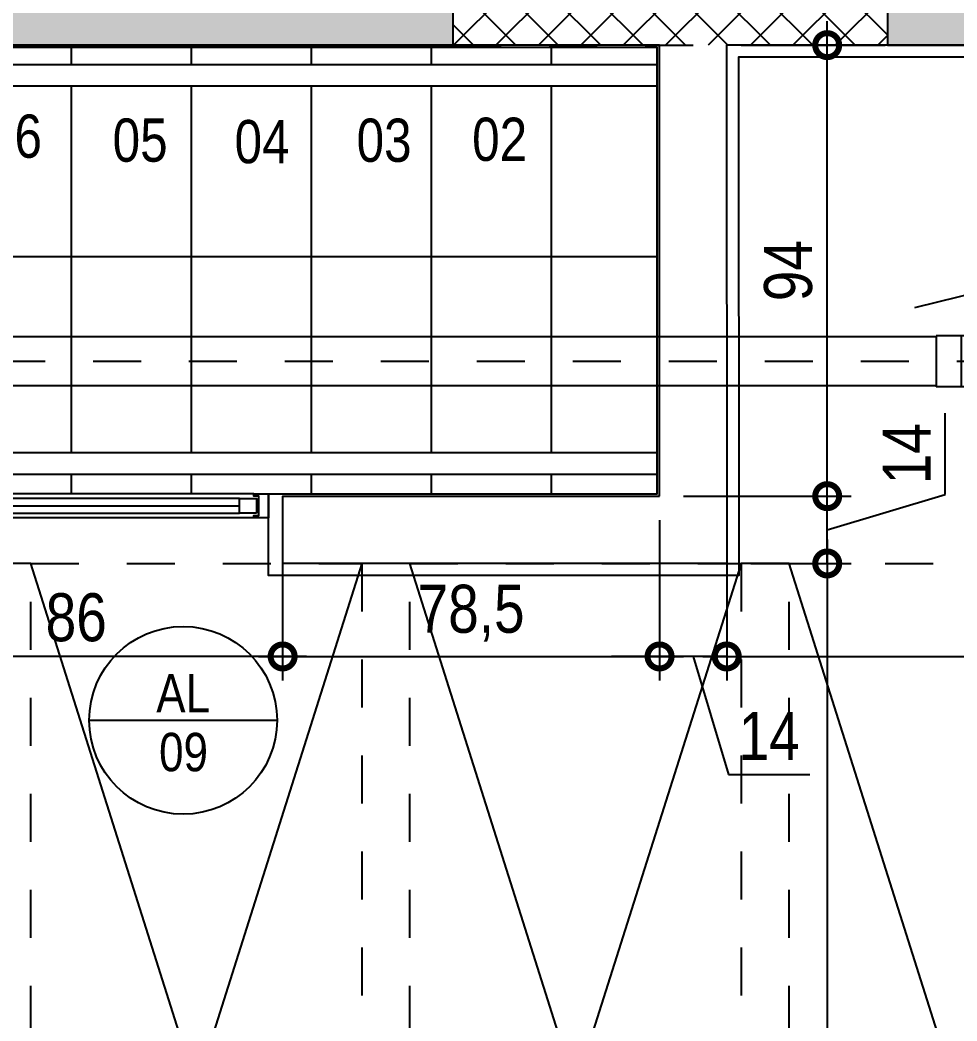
# Model space of a CAD drawing. Header units: metres. Extents: x -23 to 570, y -25 to 184.
# Drawn here: x 86.638 to 88.59, y 1.107 to 3.192 of the extents above; entities that cross this region are included whole.
import ezdxf
from ezdxf.enums import TextEntityAlignment as Align

# ---------------------------------------------------------------- set-up
doc = ezdxf.new("R2010")
doc.units = ezdxf.units.M
doc.header["$LTSCALE"] = 0.1
for name, pattern in [('DUPLEX SUPERIOR$0$11-DUO-ATC TORRE A$0$DASHDOT', [1, 0.5, -0.25, 0, -0.25]), ('DUPLEX SUPERIOR$0$DASHEDX2', [1.5, 1, -0.5]), ('DUPLEX SUPERIOR$0$ESTILO_TQS_0001', [1, 0.7, -0.3])]:
    doc.linetypes.add(name, pattern=pattern)
for name, color, linetype in [('ARQ-DIM', 2, 'Continuous'), ('ARQ-SIM', 1, 'Continuous'), ('ARQ-TXT', 2, 'Continuous'), ('DUPLEX SUPERIOR$0$1', 232, 'DUPLEX SUPERIOR$0$DASHEDX2'), ('DUPLEX SUPERIOR$0$102', 232, 'Continuous'), ('DUPLEX SUPERIOR$0$11-DUO-ATC TORRE A$0$GG-EX0210', 10, 'DUPLEX SUPERIOR$0$11-DUO-ATC TORRE A$0$DASHDOT'), ('DUPLEX SUPERIOR$0$11-DUO-ATC TORRE A$0$GG-HI0001', 1, 'Continuous'), ('DUPLEX SUPERIOR$0$11-DUO-ATC TORRE A$0$GG-SA0002', 2, 'Continuous'), ('DUPLEX SUPERIOR$0$21', 232, 'Continuous'), ('DUPLEX SUPERIOR$0$210', 15, 'DUPLEX SUPERIOR$0$ESTILO_TQS_0001'), ('DUPLEX SUPERIOR$0$4', 2, 'Continuous'), ('DUPLEX SUPERIOR$0$5', 232, 'Continuous'), ('DUPLEX SUPERIOR$0$ARQ-ALV ACAB', 4, 'Continuous'), ('DUPLEX SUPERIOR$0$ARQ-ALV OSSO', 5, 'Continuous'), ('DUPLEX SUPERIOR$0$ARQ-AUX1', 1, 'Continuous'), ('DUPLEX SUPERIOR$0$ARQ-AUX2', 2, 'Continuous'), ('DUPLEX SUPERIOR$0$ARQ-CAX @ 1', 1, 'Continuous'), ('DUPLEX SUPERIOR$0$ARQ-HID', 7, 'Continuous'), ('DUPLEX SUPERIOR$0$ARQ-MOB', 7, 'Continuous'), ('DUPLEX SUPERIOR$0$ARQ-SIM', 1, 'Continuous')]:
    doc.layers.add(name, color=color, linetype=linetype)
doc.styles.add('Adesa', font='ARIALN.TTF')
doc.styles.add('M50', font='ARIALN.TTF', dxfattribs={"height": 0.15})
doc.dimstyles.new('ADESA 1-0050', dxfattribs={"dimtxt": 0.1, "dimasz": 0.1, "dimexe": 0.05, "dimexo": 0.05, "dimgap": 0.03, "dimtad": 1, "dimdec": 1, "dimlfac": 100, "dimzin": 12, "dimtxsty": 'Adesa', "dimblk": 'DOTSMALL', "dimcen": 1, "dimdle": 0.05, "dimclrd": 1, "dimclre": 1, "dimclrt": 256, "dimazin": 3, "dimtm": 1e-09, "dimtfac": 1, "dimtdec": 1, "dimtmove": 1, "dimatfit": 0, "dimldrblk": 'DOTSMALL', "dimfxl": 0.8, "dimtvp": 2, "dimtolj": 1, "dimtzin": 0, "dimarcsym": 0})

# ---------------------------------------------------------------- blocks, each defined once
blk = doc.blocks.new('*U1067')
at = {"color": 0, "linetype": 'ByBlock', "ltscale": 0.5}
for points in [[(0.02, -0.045), (0.02, -0.045), (0.02, -0.045), (0.02, -0.045), (0.02, -0.045), (0.02, -0.045), (0.02, -0.045), (0.02, -0.045), (0.02, -0.045), (0.03, -0.045), (0.03, -0.05), (0, -0.05), (0, 0), (0.03, 0), (0.03, -0.005), (0.02, -0.005), (0.02, -0.045)], [(0.7799, -0.045), (0.7799, -0.045), (0.7799, -0.045), (0.7799, -0.045), (0.7799, -0.045), (0.7799, -0.045), (0.7799, -0.045), (0.7799, -0.045), (0.7799, -0.045), (0.7699, -0.045), (0.7699, -0.05), (0.7999, -0.05), (0.7999, 0), (0.7699, 0), (0.7699, -0.005), (0.7799, -0.005), (0.7799, -0.045)], [(0.025, -0.01), (0.06, -0.01), (0.06, -0.04), (0.025, -0.04)], [(0.7749, -0.01), (0.7399, -0.01), (0.7399, -0.04), (0.7749, -0.04)]]:
    blk.add_lwpolyline(points, close=True, dxfattribs=at)
at = {"color": 8, "linetype": 'ByBlock', "ltscale": 0.5}
for points in [[(0.7699, 0), (0.03, 0)], [(0.7699, -0.05), (0.03, -0.05)]]:
    blk.add_lwpolyline(points, dxfattribs=at)
at = {"color": 7, "linetype": 'ByBlock', "ltscale": 0.5}
blk.add_lwpolyline([(0.7399, -0.01), (0.7399, -0.04), (0.06, -0.04), (0.06, -0.01)], close=True, dxfattribs=at)
blk.add_lwpolyline([(0.06, -0.025), (0.7399, -0.025)], dxfattribs=at)
blk = doc.blocks.new('DUPLEX SUPERIOR$0$planta duplex inferior tipo 1')
at = {"layer": 'DUPLEX SUPERIOR$0$ARQ-ALV ACAB'}
blk.add_lwpolyline([(10.9049, 0.09), (9.515, 0.0899), (9.5152, 1.1698), (8.5352, 1.1696), (8.5352, 0.9996), (9.3452, 0.9996), (9.345, 0.0699), (6.205, 0.0699)], dxfattribs=at)
at = {"layer": 'DUPLEX SUPERIOR$0$ARQ-ALV OSSO'}
for points in [[(11.1, 3.9749), (11.0999, 0.065), (9.49, 0.0649), (9.4902, 1.1451), (9.3502, 1.1451)], [(9.3502, 1.0046), (9.35, 0.0649)]]:
    blk.add_lwpolyline(points, dxfattribs=at)
at = {"layer": 'DUPLEX SUPERIOR$0$ARQ-ALV OSSO', "elevation": 0}
for points in [[(9.3502, 1.1451), (8.5652, 1.1451), (8.5652, 1.0046), (9.3502, 1.0046)], [(9.35, 0.0649), (6.2, 0.0649)]]:
    blk.add_lwpolyline(points, dxfattribs=at)
at = {"layer": 'DUPLEX SUPERIOR$0$ARQ-AUX1', "ltscale": 0.1, "elevation": 0}
for points in [[(8.125, 0.9996), (8.125, 0.9596)], [(8.625, 0.9996), (8.625, 0.9596)], [(8.125, 0.9146), (8.125, 0.1499)], [(8.375, 0.9146), (8.375, 0.1499)], [(8.875, 0.9146), (8.875, 0.1499)], [(9.125, 0.9146), (9.125, 0.1499)], [(8.125, 0.1049), (8.125, 0.0699)], [(8.375, 0.1049), (8.375, 0.0699)], [(8.625, 0.1049), (8.625, 0.0649)], [(8.875, 0.1049), (8.875, 0.0699)], [(9.125, 0.1049), (9.125, 0.0699)]]:
    blk.add_lwpolyline(points, dxfattribs=at)
at = {"layer": 'DUPLEX SUPERIOR$0$ARQ-AUX1', "ltscale": 0.1}
for points in [[(8.375, 0.9996), (8.375, 0.9596)], [(8.875, 0.9996), (8.875, 0.9596)], [(9.125, 0.9996), (9.125, 0.9596)], [(8.625, 0.9146), (8.625, 0.1499)]]:
    blk.add_lwpolyline(points, dxfattribs=at)
at = {"layer": 'DUPLEX SUPERIOR$0$ARQ-AUX2', "ltscale": 0.1}
for points in [[(9.345, 0.9596), (7.1781, 0.9596)], [(9.345, 0.9146), (7.0502, 0.9146)]]:
    blk.add_lwpolyline(points, dxfattribs=at)
at = {"layer": 'DUPLEX SUPERIOR$0$ARQ-AUX2', "ltscale": 0.1, "elevation": 0}
for points in [[(6.64, 0.1499), (9.345, 0.1499)], [(6.6056, 0.1049), (9.345, 0.1049)]]:
    blk.add_lwpolyline(points, dxfattribs=at)
at = {"layer": 'DUPLEX SUPERIOR$0$ARQ-SIM', "ltscale": 0.1}
blk.add_lwpolyline([(6.65, 0.505), (9.345, 0.505)], dxfattribs=at)
at = {"layer": 'DUPLEX SUPERIOR$0$ARQ-CAX @ 1'}
blk.add_blockref('*U1067', (7.7353, 1.0498), dxfattribs=at)
blk = doc.blocks.new('DUPLEX SUPERIOR$0$MOB_Jacuzzi-SPA J180 Quality')
h = blk.add_hatch()
h.set_pattern_fill('DOTS', color=251, scale=30, style=0)
h.set_pattern_definition([(4e-14, (-2e-12, 0), (0.9375, 1.875), [0, -1.875])])
h.paths.add_polyline_path([(333.01, -53.49), (278.51, -53.49), (278.51, -107.99, 0.414214)])
h.paths.add_polyline_path([(278.51, -53.49), (242.69, -53.49, -0.018763), (241.84, -80.26, 0.306451), (254.78, -102.55, 0.113107), (278.51, -107.99)])
h.paths.add_polyline_path([(333.01, -53.49, 0.414214), (278.51, 1.01), (278.51, -53.49)])
h.paths.add_polyline_path([(278.51, 1.01, 0.153802), (247.27, -8.83, 0.542604), (247.49, -15.54, -0.759815), (244.51, -26.28), (244.19, -26.28, 0.435355), (241.7, -28.96, -0.017198), (242.69, -53.49), (278.51, -53.49)])
h.paths.add_polyline_path([(766.01, -48.3), (1414.82, -48.3), (1414.82, 326.7), (766.01, 326.7)], flags=9)
blk = doc.blocks.new('DUPLEX SUPERIOR$0$layout dup sup tipo 2')
at = {"layer": 'DUPLEX SUPERIOR$0$ARQ-MOB', "color": 251, "xscale": -0.01, "yscale": 0.01, "zscale": 0.01}
blk.add_blockref('DUPLEX SUPERIOR$0$MOB_Jacuzzi-SPA J180 Quality', (-13.6624, -4.7265), dxfattribs=at)
blk = doc.blocks.new('DUPLEX SUPERIOR$0$_HC5F01AD94B-013')
for p, q in [((1922.504131, -4.361848), (1933.365131, 6.499152)), ((1922.504131, 4.476987), (1924.526296, 6.499152)), ((1929.203966, -6.500848), (1942.203966, 6.499152)), ((1942.205661, -6.500848), (1929.205661, 6.499152)), ((1938.0428, -6.500848), (1951.0428, 6.499152)), ((1951.044496, -6.500848), (1938.044496, 6.499152)), ((1946.881635, -6.500848), (1959.881635, 6.499152)), ((1959.883331, -6.500848), (1946.883331, 6.499152)), ((1955.72047, -6.500848), (1968.72047, 6.499152)), ((1968.722166, -6.500848), (1955.722166, 6.499152)), ((1964.559305, -6.500848), (1977.559305, 6.499152)), ((1977.561, -6.500848), (1964.561, 6.499152)), ((1973.398139, -6.500848), (1986.398139, 6.499152)), ((1986.399835, -6.500848), (1973.399835, 6.499152)), ((1982.236974, -6.500848), (1995.236974, 6.499152)), ((1995.23867, -6.500848), (1982.23867, 6.499152)), ((1991.075809, -6.500848), (2004.075809, 6.499152)), ((2004.077505, -6.500848), (1991.077505, 6.499152)), ((1999.914644, -6.500848), (2012.914644, 6.499152)), ((2012.91634, -6.500848), (1999.91634, 6.499152)), ((2013.006459, 2.247867), (2008.755174, 6.499152)), ((1933.366827, -6.500848), (1922.504131, 4.361848)), ((2008.753478, -6.500848), (2013.006459, -2.247867)), ((1924.527992, -6.500848), (1922.504131, -4.476987))]:
    blk.add_line(p, q)
blk = doc.blocks.new('DUPLEX SUPERIOR$0$EST-LO-012-BAR-R00')
at = {"layer": 'DUPLEX SUPERIOR$0$4'}
h = blk.add_hatch(color=8, dxfattribs=at)
h.dxf.hatch_style = 1
h.paths.add_polyline_path([(-1094.500883, 35.997145), (-1113.500883, 35.997145), (-1113.500883, -14.002855), (-1094.500883, -14.002855)])
h.paths.add_polyline_path([(-786.000061, 35.997145), (-805.000061, 35.997145), (-805.000061, -14.002855), (-786.000061, -14.002855)])
h.paths.add_polyline_path([(-980.00031, -99.999277), (-993.00031, -99.999277), (-993.00031, -232), (-1239.500379, -232), (-1239.500379, -245), (-980.00031, -245)])
h.paths.add_polyline_path([(-980.00031, -396.003386), (-1239.500379, -396.003386), (-1239.500379, -409.003386), (-993.00031, -409.003386), (-993.00031, -541.004109), (-980.00031, -541.004109)])
h.paths.add_polyline_path([(-1534.999687, -396.002061), (-1547.999687, -396.002061), (-1547.999687, -566.99002), (-1534.999687, -566.99002), (-1534.999687, -458.002855), (-1532.999904, -458.002855), (-1532.999904, -445.003037), (-1534.999687, -445.003037)])
h.paths.add_polyline_path([(-2548.999343, 77.001566), (-2561.999343, 77.001566), (-2561.999343, -195.998214), (-2399.510997, -195.998214), (-2399.510997, -182.998214), (-2548.999343, -182.998214)], flags=17)
h.paths.add_polyline_path([(-2548.999822, -458.004942), (-2399.510997, -458.004942), (-2399.510997, -445.004942), (-2561.999822, -445.004942), (-2561.999822, -718.004952), (-2548.999822, -718.004952)], flags=17)
h.paths.add_polyline_path([(280.995777, -409.003386), (459.996043, -409.003386), (459.996043, -396.003386), (280.995777, -396.003386)])
h.paths.add_polyline_path([(1014.995404, -718.004952), (1027.995404, -718.004952), (1027.995404, -566.99002), (1014.995404, -566.99002)])
h.paths.add_polyline_path([(865.506331, -458.001482), (1012.995404, -458.001482), (1012.995404, -444.99002), (865.506331, -444.99002)])
h.paths.add_polyline_path([(865.506331, -196.001904), (1012.995156, -196.001904), (1012.995156, -183.00198), (865.506331, -183.00198)])
h.paths.add_polyline_path([(1014.995156, -74.001904), (1027.995156, -74.001904), (1027.995156, 77.000887), (1014.995156, 77.000887)])
h.paths.add_polyline_path([(280.995777, -245), (459.996043, -245), (459.996043, -232.000209), (280.995777, -232.000209)])
h.paths.add_polyline_path([(-57.501936, -245), (0, -245), (0, -225.996934), (-57.501936, -225.996934)])
h.paths.add_polyline_path([(-980.00031, -245), (-801.000061, -245), (-801.000061, -232), (-980.00031, -232)])
h.paths.add_polyline_path([(-980.00031, -409.003177), (-801.000061, -409.003177), (-801.000061, -395.999165), (-980.00031, -395.999165)])
h.paths.add_polyline_path([(-1547.999687, -74.000884), (-1534.999687, -74.000884), (-1534.999687, 77.000932), (-1547.999687, 77.000932)])
h.paths.add_polyline_path([(-1532.999687, -196.000349), (-1385.510847, -196.000349), (-1385.510847, -183.000531), (-1532.999687, -183.000531)])
h.paths.add_polyline_path([(-1547.999904, -718.004976), (-1534.999687, -718.004976), (-1534.999687, -566.99002), (-1547.999904, -566.99002)])
h.paths.add_polyline_path([(-1532.999904, -458.002855), (-1385.510832, -458.002855), (-1385.510832, -445.003037), (-1532.999904, -445.003037)])
h.paths.add_polyline_path([(-1548.000663, -396.002061), (-2253.500545, -396.002061), (-2253.500545, -409.001685), (-2008.001965, -409.001685), (-2008.001965, -540.996579), (-1995.001777, -540.996579), (-1995.001777, -409.00183), (-1548.000663, -409.00183)])
h.paths.add_polyline_path([(1245.999783, -327.001694), (1689.007686, -327.001694), (1689.007686, -314.001694), (1245.999783, -314.001694)])
h.paths.add_polyline_path([(-249.004459, -245.001553), (-236.004459, -245.001553), (-236.004459, -0.001553), (-249.004459, -0.001553)])
h.paths.add_polyline_path([(-1548.000446, -245.001325), (-1548.000446, -232.001024), (-1995.001965, -232.001024), (-1995.001965, -100.000624), (-2008.001965, -100.000624), (-2008.001965, -232.001325), (-2253.500545, -232.001325), (-2253.500545, -245.001325)])
h.paths.add_polyline_path([(-3223.007243, -327.001694), (-2779.99934, -327.001694), (-2779.99934, -314.001694), (-3223.007243, -314.001694)])
h.paths.add_polyline_path([(1015.01125, -327.001694), (1155.51125, -327.001694), (1155.51125, -314.001694), (1015.01125, -314.001694)])
h.paths.add_polyline_path([(-2689.510807, -327.001694), (-2549.010807, -327.001694), (-2549.010807, -314.001694), (-2689.510807, -314.001694)])
h.paths.add_polyline_path([(-3223.007243, -72.001699), (-3208.007243, -72.001699), (-3208.007243, -42.001699), (-3223.007243, -42.001699)])
h.paths.add_polyline_path([(-2962.007243, -72.001699), (-2947.007243, -72.001699), (-2947.007243, -42.001699), (-2962.007243, -42.001699)])
h.paths.add_polyline_path([(1413.007686, -72.001699), (1428.007686, -72.001699), (1428.007686, -42.001699), (1413.007686, -42.001699)])
h.paths.add_polyline_path([(1674.007686, -72.001699), (1689.007686, -72.001699), (1689.007686, -42.001699), (1674.007686, -42.001699)])
h.paths.add_polyline_path([(-3223.007243, -599.001687), (-3208.007243, -599.001687), (-3208.007243, -569.001687), (-3223.007243, -569.001687)])
h.paths.add_polyline_path([(-2962.007243, -599.001687), (-2947.007243, -599.001687), (-2947.007243, -569.001687), (-2962.007243, -569.001687)])
h.paths.add_polyline_path([(1413.007686, -599.001687), (1428.007686, -599.001687), (1428.007686, -569.001687), (1413.007686, -569.001687)])
h.paths.add_polyline_path([(1674.007686, -599.001687), (1689.007686, -599.001687), (1689.007686, -569.001687), (1674.007686, -569.001687)])
edge = h.paths.add_edge_path()
edge.add_line((-2399.510997, -445.004942), (-2561.999822, -445.004942))
edge.add_line((-2561.999822, -445.004942), (-2561.999822, -718.004952))
edge.add_line((-2561.999822, -718.004952), (-2548.999822, -718.004952))
edge.add_line((-2548.999822, -718.004952), (-2548.999822, -458.004942))
edge.add_line((-2548.999822, -458.004942), (-2399.510997, -458.004942))
edge.add_line((-2399.510997, -458.004942), (-2399.510997, -445.005172))
edge.add_line((-2561.999343, 77.001566), (-2561.999343, -195.998214))
edge.add_line((-2561.999343, -195.998214), (-2399.510997, -195.998214))
edge.add_line((-2399.510997, -195.998214), (-2399.510997, -182.998214))
edge.add_line((-2399.510997, -182.998214), (-2548.999343, -182.998214))
edge.add_line((-2548.999343, -182.998214), (-2548.999343, 77.001566))
edge.add_line((-2548.999343, 77.001566), (-2561.999822, 77.001566))
h.paths.add_polyline_path([(-1109.165788, -62.830897), (-1109.165788, -3.910365), (-1132.141572, -3.910365), (-1132.141572, -62.830897)], flags=9)
at = {"layer": 'DUPLEX SUPERIOR$0$1'}
for points in [[(1175.994838, 12.015014), (1175.994838, -205.999307)], [(1185.994838, -205.999307), (1185.994838, 12.015014)], [(1254.99635, 12.015014), (1254.99635, -205.999307)], [(1264.99635, -205.999307), (1264.99635, 12.015014)], [(1333.99635, 12.015014), (1333.99635, -205.999307)], [(1175.994838, -205.999307), (1106.993328, -205.999307)], [(1254.99635, -205.999307), (1185.994838, -205.999307)], [(1333.99635, -205.999307), (1264.99635, -205.999307)], [(1245.999783, -314.002541), (1155.51125, -314.002541)]]:
    blk.add_lwpolyline(points, dxfattribs=at)
at = {"layer": 'DUPLEX SUPERIOR$0$21'}
for p, q in [((1106.993328, 12.015014), (1175.994838, -205.999307)), ((1185.994838, -205.999307), (1254.99635, 12.015014)), ((1185.994838, 12.015014), (1254.99635, -205.999307)), ((1264.99635, -205.999307), (1333.99635, 12.015014)), ((1264.99635, 12.015014), (1333.99635, -205.999307))]:
    blk.add_line(p, q, dxfattribs=at)
at = {"layer": 'DUPLEX SUPERIOR$0$210'}
for p, q in [((1175.994838, -205.999307), (1185.994838, -205.999307)), ((1254.99635, -205.999307), (1264.99635, -205.999307)), ((1333.99635, -205.999307), (1343.99635, -205.999307))]:
    blk.add_line(p, q, dxfattribs=at)
at = {"layer": 'DUPLEX SUPERIOR$0$4', "linetype": 'Continuous'}
for points in [[(1015.01125, -327.001694), (1155.51125, -327.001694), (1155.51125, -314.001694), (1015.01125, -314.001694), (1015.01125, -327.001694)], [(1245.999783, -327.001694), (1689.007686, -327.001694), (1689.007686, -314.001694), (1245.999783, -314.001694), (1245.999783, -327.001694)]]:
    blk.add_lwpolyline(points, dxfattribs=at)
at = {"layer": 'DUPLEX SUPERIOR$0$5', "linetype": 'Continuous'}
for points in [[(1015.01125, -327.001694), (1155.51125, -327.001694), (1155.51125, -314.001694), (1015.01125, -314.001694), (1015.01125, -327.001694)], [(1245.999783, -327.001694), (1689.007686, -327.001694), (1689.007686, -314.001694), (1245.999783, -314.001694), (1245.999783, -327.001694)]]:
    blk.add_lwpolyline(points, dxfattribs=at)
at = {"layer": 'DUPLEX SUPERIOR$0$102'}
blk.add_blockref('DUPLEX SUPERIOR$0$_HC5F01AD94B-013', (-767.006676, -320.501693), dxfattribs=at)
blk = doc.blocks.new('DUPLEX SUPERIOR$0$11-DUO-ATC TORRE A$0$J100LU')
for p, q in [((0.0273, 0.0508), (0.06, 0.0508)), ((0.06, -0.0533), (0.06, 0.0533)), ((0.06, 0.0533), (0.0644, 0.0533)), ((0.06, -0.0508), (0.06, 0.0508)), ((0.0652, -0.0533), (0.0652, 0.0533)), ((0.0662, 0.0569), (0.0654, 0.054)), ((0.0672, 0.0577), (0.0766, 0.0577)), ((0.0672, -0.0566), (0.0672, 0.0566)), ((0.0766, -0.0566), (0.0766, 0.0566)), ((0.0776, 0.0567), (0.0778, 0.0542)), ((0.0779, -0.0533), (0.0779, 0.0533)), ((0.0788, 0.0533), (0.0909, 0.0533)), ((0.0909, 0.0533), (0.0912, 0.053)), ((0.0909, -0.0533), (0.0909, 0.0533)), ((0.0912, 0.053), (0.1435, 0.053)), ((0.0912, -0.053), (0.0912, 0.053)), ((0.1435, -0.053), (0.1435, 0.053)), ((0.0273, -0.0508), (0.06, -0.0508)), ((0.06, -0.0533), (0.0644, -0.0533)), ((0.0662, -0.0569), (0.0654, -0.054)), ((0.0672, -0.0577), (0.0766, -0.0577)), ((0.0776, -0.0567), (0.0778, -0.0542)), ((0.0788, -0.0533), (0.0909, -0.0533)), ((0.0909, -0.0533), (0.0912, -0.053)), ((0.0912, -0.053), (0.1435, -0.053))]:
    blk.add_line(p, q)
for radius in [0.0532, 0.051]:
    blk.add_circle((0, 0), radius)
for centre, radius, start, end in [((0, 0), 0.0577, 61.785, 298.215), ((0, 0), 0.0577, 298.215, 61.785), ((0.0644, 0.0542), 0.001, 270, 345), ((0.0672, 0.0566), 0.001, 90, 165), ((0.0766, 0.0566), 0.001, 5, 90), ((0.0788, 0.0542), 0.001, 185, 270), ((0.0644, -0.0542), 0.001, 15, 90), ((0.0672, -0.0566), 0.001, 195, 270), ((0.0766, -0.0566), 0.001, 270, 355), ((0.0788, -0.0542), 0.001, 90, 175)]:
    blk.add_arc(centre, radius, start, end)
blk = doc.blocks.new('DUPLEX SUPERIOR$0$A$Caf7fc141')
at = {"layer": 'DUPLEX SUPERIOR$0$11-DUO-ATC TORRE A$0$GG-EX0210'}
blk.add_line((11.1803, -5.4408, 0), (14.6678, -5.4408, 0), dxfattribs=at)
at = {"layer": 'DUPLEX SUPERIOR$0$11-DUO-ATC TORRE A$0$GG-HI0001'}
blk.add_line((11.3682, -5.5534, -0.2241), (10.8684, -5.6757, -0.2241), dxfattribs=at)
at = {"layer": 'DUPLEX SUPERIOR$0$11-DUO-ATC TORRE A$0$GG-SA0002'}
for p, q in [((11.3238, -5.3904, 0), (13.4915, -5.3904, 0)), ((11.3238, -5.492, 0), (13.4915, -5.492, 0))]:
    blk.add_line(p, q, dxfattribs=at)
blk.add_blockref('DUPLEX SUPERIOR$0$11-DUO-ATC TORRE A$0$J100LU', (11.1803, -5.4412, 0), dxfattribs=at)
blk = doc.blocks.new('DUPLEX SUPERIOR')
at = {"linetype": 'Continuous', "xscale": 0.01, "yscale": 0.01, "zscale": 0.01}
blk.add_blockref('DUPLEX SUPERIOR$0$EST-LO-012-BAR-R00', (0, 0), dxfattribs=at)
at = {"layer": 'DUPLEX SUPERIOR$0$1'}
blk.add_blockref('DUPLEX SUPERIOR$0$A$Caf7fc141', (0.1299, 2.96), dxfattribs=at)
at = {"layer": 'DUPLEX SUPERIOR$0$ARQ-HID', "xscale": -1}
blk.add_blockref('DUPLEX SUPERIOR$0$planta duplex inferior tipo 1', (21.38, -3.2049, 0), dxfattribs=at)
at = {"layer": 'DUPLEX SUPERIOR$0$ARQ-MOB', "xscale": -1}
blk.add_blockref('DUPLEX SUPERIOR$0$layout dup sup tipo 2', (-15.36, -0.0001, 0), dxfattribs=at)
blk = doc.blocks.new('TIPO COTA$0$Chamada_planta')
at = {"layer": 'ARQ-SIM'}
blk.add_line((-1.304, 0), (1.304, 0), dxfattribs=at)
blk.add_circle((0, 0), 1.304, dxfattribs=at)
at = {"layer": 'ARQ-SIM', "color": 2, "style": 'Adesa'}
for tag, p in [('NUMERO', (0, 0.234)), ('C.D.', (0, -0.272))]:
    blk.add_attdef(tag, text='', height=0.5, dxfattribs=at).set_placement(p, align=Align.MIDDLE_CENTER)
blk = doc.blocks.new('_DotSmall')
at = {"color": 0, "linetype": 'ByBlock', "const_width": 0.5}
blk.add_lwpolyline([(-0.0625, 0, 1), (0.0625, 0, 1)], format="xyb", close=True, dxfattribs=at)
blk = doc.blocks.new('*D599')
at = {"layer": 'ARQ-DIM', "color": 1, "lineweight": -2, "transparency": 16777216}
for p, q in [((87.9703, 2.1503), (87.9703, 1.8163)), ((87.1849, 2.0696), (87.1849, 1.8163)), ((87.1349, 1.8663), (88.0203, 1.8663))]:
    blk.add_line(p, q, dxfattribs=at)
at = {"layer": 'Defpoints', "color": 0, "transparency": 16777216}
for p in [(87.9703, 2.2003), (87.1849, 2.1196, 0), (87.9703, 1.8663)]:
    blk.add_point(p, dxfattribs=at)
at = {"layer": 'ARQ-DIM', "color": 1, "lineweight": -2, "transparency": 16777216, "xscale": 0.1, "yscale": 0.1, "zscale": 0.1, "rotation": 180}
blk.add_blockref('_DotSmall', (87.1849, 1.8663), dxfattribs=at)
at = {"layer": 'ARQ-DIM', "color": 1, "lineweight": -2, "transparency": 16777216, "xscale": 0.1, "yscale": 0.1, "zscale": 0.1}
blk.add_blockref('_DotSmall', (87.9703, 1.8663), dxfattribs=at)
at = {"layer": 'ARQ-DIM', "transparency": 16777216, "insert": (87.5776, 1.9564), "char_height": 0.1, "attachment_point": 5, "style": 'Adesa'}
blk.add_mtext('\\A1;78,5', dxfattribs=at)
blk = doc.blocks.new('*D601')
at = {"layer": 'ARQ-DIM', "color": 1, "lineweight": -2, "transparency": 16777216}
for p, q in [((89.7201, 2.0696), (89.7201, 1.8163)), ((88.1101, 2.0449), (88.1101, 1.8163)), ((88.0601, 1.8663), (89.7701, 1.8663))]:
    blk.add_line(p, q, dxfattribs=at)
at = {"layer": 'Defpoints', "color": 0, "transparency": 16777216}
for p in [(89.7201, 2.1196), (88.1101, 2.0949), (89.7201, 1.8663)]:
    blk.add_point(p, dxfattribs=at)
at = {"layer": 'ARQ-DIM', "color": 1, "lineweight": -2, "transparency": 16777216, "xscale": 0.1, "yscale": 0.1, "zscale": 0.1, "rotation": 180}
blk.add_blockref('_DotSmall', (88.1101, 1.8663), dxfattribs=at)
at = {"layer": 'ARQ-DIM', "color": 1, "lineweight": -2, "transparency": 16777216, "xscale": 0.1, "yscale": 0.1, "zscale": 0.1}
blk.add_blockref('_DotSmall', (89.7201, 1.8663), dxfattribs=at)
at = {"layer": 'ARQ-DIM', "transparency": 16777216, "insert": (88.9151, 1.9473), "char_height": 0.1, "attachment_point": 5, "style": 'Adesa'}
blk.add_mtext('\\A1;161', dxfattribs=at)
blk = doc.blocks.new('*D468')
at = {"layer": 'ARQ-DIM', "color": 1, "lineweight": -2, "transparency": 16777216}
for p, q in [((88.3196, 2.1503), (88.3196, 3.1901)), ((88.1522, 3.1401), (88.3696, 3.1401)), ((88.0201, 2.2003), (88.3696, 2.2003))]:
    blk.add_line(p, q, dxfattribs=at)
at = {"layer": 'Defpoints', "color": 0, "transparency": 16777216}
for p in [(88.1022, 3.1401, 0), (88.3196, 3.1401), (87.9701, 2.2003, 0)]:
    blk.add_point(p, dxfattribs=at)
at = {"layer": 'ARQ-DIM', "color": 1, "lineweight": -2, "transparency": 16777216, "xscale": 0.1, "yscale": 0.1, "zscale": 0.1}
for p, rotation in [((88.3196, 3.1401), 90), ((88.3196, 2.2003), 270)]:
    blk.add_blockref('_DotSmall', p, dxfattribs=dict(at, rotation=rotation))
at = {"layer": 'ARQ-DIM', "transparency": 16777216, "insert": (88.2386, 2.6702), "char_height": 0.1, "attachment_point": 5, "rotation": 90, "style": 'Adesa'}
blk.add_mtext('\\A1;94', dxfattribs=at)
blk = doc.blocks.new('*D469')
at = {"layer": 'ARQ-DIM', "color": 1, "lineweight": -2, "transparency": 16777216}
for p, q in [((88.5653, 2.2039), (88.5653, 2.3733)), ((88.3196, 2.2003), (88.3196, 2.3003)), ((88.0201, 2.2003), (88.3696, 2.2003)), ((88.3196, 2.1302), (88.5653, 2.2039)), ((88.3196, 2.0601), (88.3196, 2.2003)), ((88.3196, 2.0601), (88.3196, 2.2003)), ((88.1601, 2.0601), (88.3696, 2.0601)), ((88.3196, 2.0601), (88.3196, 1.9601))]:
    blk.add_line(p, q, dxfattribs=at)
at = {"layer": 'Defpoints', "color": 0, "transparency": 16777216}
for p in [(87.9701, 2.2003, 0), (88.3196, 2.2003), (88.1101, 2.0601, 0)]:
    blk.add_point(p, dxfattribs=at)
at = {"layer": 'ARQ-DIM', "color": 1, "lineweight": -2, "transparency": 16777216, "xscale": 0.1, "yscale": 0.1, "zscale": 0.1}
for p, rotation in [((88.3196, 2.2003), 270), ((88.3196, 2.0601), 90)]:
    blk.add_blockref('_DotSmall', p, dxfattribs=dict(at, rotation=rotation))
at = {"layer": 'ARQ-DIM', "transparency": 16777216, "insert": (88.4851, 2.2886), "char_height": 0.1, "attachment_point": 5, "rotation": 90, "style": 'Adesa'}
blk.add_mtext('\\A1;14', dxfattribs=at)
blk = doc.blocks.new('*D470')
at = {"layer": 'ARQ-DIM', "color": 1, "lineweight": -2, "transparency": 16777216}
for p, q in [((88.3196, 2.1101), (88.3196, -2.6501)), ((88.3149, 2.0601), (88.3696, 2.0601)), ((88.2898, -2.6001), (88.3696, -2.6001))]:
    blk.add_line(p, q, dxfattribs=at)
at = {"layer": 'Defpoints', "color": 0, "transparency": 16777216}
for p in [(88.2649, 2.0601, 0), (88.2398, -2.6001, 0), (88.3196, -2.6001)]:
    blk.add_point(p, dxfattribs=at)
at = {"layer": 'ARQ-DIM', "color": 1, "lineweight": -2, "transparency": 16777216, "xscale": 0.1, "yscale": 0.1, "zscale": 0.1}
for p, rotation in [((88.3196, 2.0601), 90), ((88.3196, -2.6001), 270)]:
    blk.add_blockref('_DotSmall', p, dxfattribs=dict(at, rotation=rotation))
at = {"layer": 'ARQ-DIM', "transparency": 16777216, "insert": (88.2386, -0.27), "char_height": 0.1, "attachment_point": 5, "rotation": 90, "style": 'Adesa'}
blk.add_mtext('\\A1;466', dxfattribs=at)
blk = doc.blocks.new('*D473')
at = {"layer": 'ARQ-DIM', "color": 1, "lineweight": -2, "transparency": 16777216}
for p, q in [((86.3249, 2.0698), (86.3249, 1.8163)), ((87.1849, 2.0696), (87.1849, 1.8163)), ((87.2349, 1.8663), (86.2749, 1.8663))]:
    blk.add_line(p, q, dxfattribs=at)
at = {"layer": 'Defpoints', "color": 0, "transparency": 16777216}
for p in [(86.3249, 2.1198, 0), (87.1849, 2.1196, 0), (86.3249, 1.8663)]:
    blk.add_point(p, dxfattribs=at)
at = {"layer": 'ARQ-DIM', "color": 1, "lineweight": -2, "transparency": 16777216, "xscale": 0.1, "yscale": 0.1, "zscale": 0.1, "rotation": 180}
blk.add_blockref('_DotSmall', (86.3249, 1.8663), dxfattribs=at)
at = {"layer": 'ARQ-DIM', "color": 1, "lineweight": -2, "transparency": 16777216, "xscale": 0.1, "yscale": 0.1, "zscale": 0.1}
blk.add_blockref('_DotSmall', (87.1849, 1.8663), dxfattribs=at)
at = {"layer": 'ARQ-DIM', "transparency": 16777216, "insert": (86.7549, 1.9473), "char_height": 0.1, "attachment_point": 5, "style": 'Adesa'}
blk.add_mtext('\\A1;86', dxfattribs=at)
blk = doc.blocks.new('*D474')
at = {"layer": 'ARQ-DIM', "color": 1, "lineweight": -2, "transparency": 16777216}
for p, q in [((87.9703, 2.0696), (87.9703, 1.8163)), ((88.1103, 2.0696), (88.1103, 1.8163)), ((87.9703, 1.8663), (87.8703, 1.8663)), ((88.1103, 1.8663), (87.9703, 1.8663)), ((88.1103, 1.8663), (87.9703, 1.8663)), ((88.0403, 1.8663), (88.1139, 1.6206)), ((88.1103, 1.8663), (88.2103, 1.8663)), ((88.1139, 1.6206), (88.2834, 1.6206))]:
    blk.add_line(p, q, dxfattribs=at)
at = {"layer": 'Defpoints', "color": 0, "transparency": 16777216}
for p in [(87.9703, 2.1196), (88.1103, 2.1196), (87.9703, 1.8663)]:
    blk.add_point(p, dxfattribs=at)
at = {"layer": 'ARQ-DIM', "color": 1, "lineweight": -2, "transparency": 16777216, "xscale": 0.1, "yscale": 0.1, "zscale": 0.1}
blk.add_blockref('_DotSmall', (87.9703, 1.8663), dxfattribs=at)
at = {"layer": 'ARQ-DIM', "color": 1, "lineweight": -2, "transparency": 16777216, "xscale": 0.1, "yscale": 0.1, "zscale": 0.1, "rotation": 180}
blk.add_blockref('_DotSmall', (88.1103, 1.8663), dxfattribs=at)
at = {"layer": 'ARQ-DIM', "transparency": 16777216, "insert": (88.1987, 1.7008), "char_height": 0.1, "attachment_point": 5, "style": 'Adesa'}
blk.add_mtext('\\A1;14', dxfattribs=at)

msp = doc.modelspace()

# ---------------------------------------------------------------- block references
at = {"rotation": 180}
msp.add_blockref('DUPLEX SUPERIOR', (100, 0), dxfattribs=at)

# ---------------------------------------------------------------- next in the draw order: block references
at = {"layer": 'ARQ-SIM'}
ref = msp.add_blockref('TIPO COTA$0$Chamada_planta', (86.9776, 1.7332), dxfattribs=dict(at, xscale=0.15, yscale=0.15, zscale=0.15))
ref.add_attrib('NUMERO', 'AL', dxfattribs={"color": 2, "height": 0.08, "style": 'Adesa'}).set_placement((86.9776, 1.7895), align=Align.MIDDLE_CENTER)
ref.add_attrib('C.D.', '09', dxfattribs={"color": 2, "height": 0.08, "style": 'Adesa'}).set_placement((86.9784, 1.6671), align=Align.MIDDLE_CENTER)

# ---------------------------------------------------------------- next in the draw order: texts
at = {"layer": 'ARQ-TXT', "style": 'M50'}
for s, p in [('06', (86.6262, 2.9505)), ('05', (86.888, 2.9423)), ('04', (87.1421, 2.9391, 0)), ('03', (87.3963, 2.942, 0)), ('02', (87.6371, 2.944))]:
    msp.add_text(s, height=0.09, dxfattribs=at).set_placement(p, align=Align.MIDDLE)

# ---------------------------------------------------------------- next in the draw order: dimensions: what is measured, and where the dimension line sits
at = {"layer": 'ARQ-DIM'}
for base, p1, p2, picture, middle in [((88.3196, 3.1401), (87.9701, 2.2003, 0), (88.1022, 3.1401, 0), '*D468', (88.2386, 2.6702)), ((88.3196, 2.2003), (88.1101, 2.0601, 0), (87.9701, 2.2003, 0), '*D469', (88.4851, 2.2339)), ((88.3196, -2.6001), (88.2649, 2.0601, 0), (88.2398, -2.6001, 0), '*D470', (88.2386, -0.27))]:
    dim = msp.add_linear_dim(base=base, p1=p1, p2=p2, angle=270, dimstyle='ADESA 1-0050', dxfattribs=at)
    dim.commit()
    dim.dimension.update_dxf_attribs({"geometry": picture, "text_midpoint": middle})
for base, p1, p2, picture, middle in [((87.9703, 1.8663, 0), (87.1849, 2.1196, 0), (87.9703, 2.2003, 0), '*D599', (87.5776, 1.9564, 0)), ((86.3249, 1.8663, 0), (87.1849, 2.1196, 0), (86.3249, 2.1198, 0), '*D473', (86.7549, 1.9473, 0)), ((87.9703, 1.8663, 0), (88.1103, 2.1196, 0), (87.9703, 2.1196, 0), '*D474', (88.1439, 1.7008, 0)), ((89.7201, 1.8663, 0), (88.1101, 2.0949, 0), (89.7201, 2.1196, 0), '*D601', (88.9151, 1.9473, 0))]:
    dim = msp.add_linear_dim(base=base, p1=p1, p2=p2, dimstyle='ADESA 1-0050', dxfattribs=at)
    dim.commit()
    dim.dimension.update_dxf_attribs({"geometry": picture, "text_midpoint": middle})

doc.saveas('drawing.dxf')
